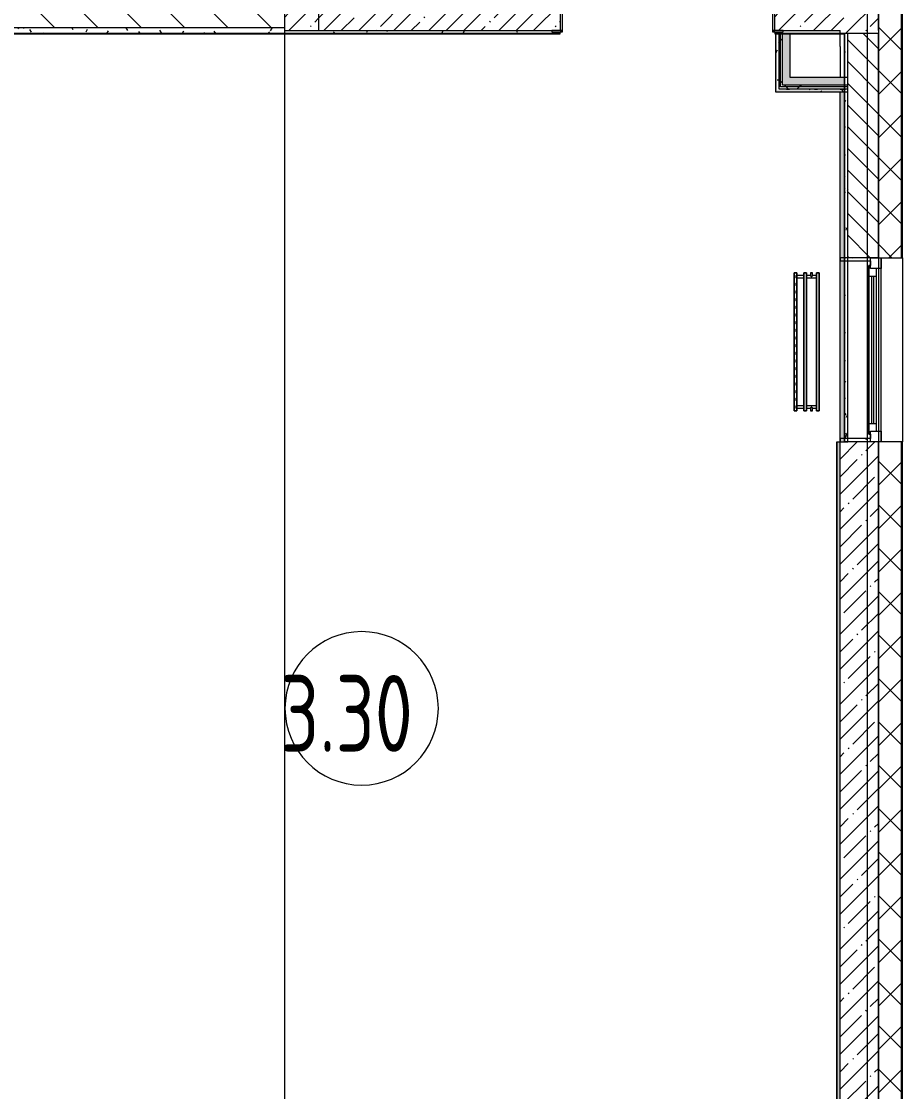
# Model space of a CAD drawing. Header units: millimetres. Extents: x -1113 to 415037, y -3642 to 354837.
# Drawn here: x 408720 to 414465, y 3467 to 10440 of the extents above; entities that cross this region are included whole.
import ezdxf

# ---------------------------------------------------------------- set-up
doc = ezdxf.new("R2010")
doc.units = ezdxf.units.MM
for name, color, linetype, lineweight in [('A-AREA-IDEN', 7, 'Continuous', 9), ('A-FLOR', 7, 'Continuous', 9), ('A-GLAZ', 7, 'Continuous', 9), ('A-GLAZ-1', 7, 'Continuous', 5), ('A-WALL', 7, 'Continuous', 5), ('I-WALL', 7, 'Continuous', 5), ('Оси', 7, 'Continuous', 9)]:
    doc.layers.add(name, color=color, linetype=linetype, lineweight=lineweight)
doc.layers.add('A-AREA-PATT-3', color=7, linetype='Continuous', lineweight=5, true_color=0xe6fae8, transparency=1)
for name, color, linetype, lineweight, true_color in [('A-DOOR-1', 7, 'Continuous', 5, 0xc0c0c0), ('A-DOOR-FRAM-1', 7, 'Continuous', 5, 0xc0c0c0), ('A-WALL-1', 9, 'Continuous', 5, 0x808080), ('A-WALL-FNSH-1', 9, 'Continuous', 5, 0x808080), ('M-EQPM-1', 7, 'Continuous', 9, 0xb2b2b2)]:
    doc.layers.add(name, color=color, linetype=linetype, lineweight=lineweight, true_color=true_color)
doc.styles.add('СПДС', font='ГОСТ тип А.ttf', dxfattribs={"width": 0.9})
pattern_1 = [(45, (289227.4, 1e-08), (-114.04925, 114.04925), []), (45, (289341.45, 1e-08), (-114.04925, 114.04925), [201.612, -40.322, 6.706, -33.617])]
pattern_2 = [(0, (289227.4, 1e-08), (243.84, 60.96), [20.117, -162.763, 20.117, -162.763, -975.36]), (0, (289227.4, 1e-08), (243.84, 60.96), [-365.76, 20.117, -345.643, 20.117, -162.763, -426.72]), (0, (289227.4, 1e-08), (243.84, 60.96), [-914.4, 20.117, -101.803, 20.117, -284.683]), (120, (289318.84, 30.48), (-174.71291, 180.691634), [20.117, -162.763, 20.117, -162.763, -975.36]), (120, (289318.84, 30.48), (-174.71291, 180.691634), [-365.76, 20.117, -345.643, 20.117, -162.763, -426.72]), (120, (289318.84, 30.48), (-174.71291, 180.691634), [-914.4, 20.117, -101.803, 20.117, -284.683]), (240, (289349.32, 152.4), (-69.12709, -241.651634), [20.117, -162.763, 20.117, -162.763, -975.36]), (240, (289349.32, 152.4), (-69.12709, -241.651634), [-365.76, 20.117, -345.643, 20.117, -162.763, -426.72]), (240, (289349.32, 152.4), (-69.12709, -241.651634), [-914.4, 20.117, -101.803, 20.117, -284.683])]
pattern_3 = [(45, (289227.4, 1e-08), (-212.132, 212.132), []), (135, (289227.4, 1e-08), (-212.132, -212.132), [])]

# ---------------------------------------------------------------- blocks, each defined once
blk = doc.blocks.new('120_Окно_СКБ_1Ст - 120_Окно_СКБ_1Ст 1200х2500_h_ с форточкой 3-24161067-Объем проектирования 3 этажа')
at = {"layer": 'A-GLAZ'}
for p, q in [((-600, -127), (-600, -57)), ((-600, -57), (-530, -57)), ((-530, -57), (-530, -127)), ((530, -127), (530, -57)), ((530, -57), (600, -57)), ((600, -57), (600, -127)), ((-530, -127), (-600, -127)), ((-530, -127), (-550, -127)), ((-550, -127), (-550, -137)), ((-550, -137), (550, -137)), ((550, -137), (-550, -137)), ((530, -87), (-530, -87)), ((-530, -87), (-530, -127)), ((-480, -137), (-480, -87)), ((480, -137), (480, -87)), ((530, -127), (530, -87)), ((600, -127), (530, -127)), ((550, -127), (530, -127)), ((550, -137), (550, -127))]:
    blk.add_line(p, q, dxfattribs=at)
at = {"layer": 'A-GLAZ-1'}
for p, q in [((600, -57), (-600, -57)), ((-580, -127), (-550, -127)), ((-480, -107), (480, -107)), ((480, -117), (-480, -117)), ((550, -127), (579, -127))]:
    blk.add_line(p, q, dxfattribs=at)
blk = doc.blocks.new('110_Дверь_СКБ_2Ст - Д-5_п_ Из игровой в коридор-32679362-Объем проектирования 3 этажа')
at = {"layer": 'A-DOOR-1'}
for p, q in [((662.5, 1010), (612.5, 1010)), ((612.5, 1010), (612.5, 110)), ((662.5, 110), (662.5, 1010)), ((-637.5, 510), (-637.5, 110)), ((-587.5, 510), (-637.5, 510)), ((-587.5, 110), (-587.5, 510)), ((-637.5, 110), (-587.5, 110)), ((612.5, 110), (662.5, 110))]:
    blk.add_line(p, q, dxfattribs=at)
for centre, radius, start, end in [((662.5, 110), 900, 90, 180), ((-637.5, 110), 400, 360, 90)]:
    blk.add_arc(centre, radius, start, end, dxfattribs=at)
at = {"layer": 'A-DOOR-FRAM-1'}
for p, q in [((-672.5, 118), (-742.5, 118)), ((-742.5, 118), (-742.5, 110)), ((-742.5, 110), (-672.5, 110)), ((-637.5, 110), (-687.5, 110)), ((-687.5, 110), (-687.5, 30)), ((-672.5, 110), (-672.5, 118)), ((-637.5, 60), (-637.5, 110)), ((662.5, 110), (662.5, 60)), ((712.5, 110), (662.5, 110)), ((767.5, 118), (697.5, 118)), ((697.5, 118), (697.5, 110)), ((697.5, 110), (767.5, 110)), ((712.5, 30), (712.5, 110)), ((767.5, 110), (767.5, 118)), ((-687.5, 30), (-627.5, 30)), ((-672.5, 30), (-687.5, 30)), ((-687.5, 30), (-687.5, -110)), ((-672.5, -110), (-672.5, 30)), ((-627.5, 60), (-637.5, 60)), ((-627.5, 30), (-627.5, 60)), ((662.5, 60), (652.5, 60)), ((652.5, 60), (652.5, 30)), ((652.5, 30), (712.5, 30)), ((712.5, 30), (697.5, 30)), ((697.5, 30), (697.5, -110)), ((712.5, -110), (712.5, 30)), ((-672.5, -110), (-742.5, -110)), ((-742.5, -110), (-742.5, -118)), ((-742.5, -118), (-672.5, -118)), ((-687.5, -110), (-672.5, -110)), ((-672.5, -118), (-672.5, -110)), ((697.5, -110), (712.5, -110)), ((767.5, -110), (697.5, -110)), ((697.5, -110), (697.5, -118)), ((697.5, -118), (767.5, -118)), ((767.5, -118), (767.5, -110))]:
    blk.add_line(p, q, dxfattribs=at)
blk = doc.blocks.new('radiator_prado_classic_z_tip_30_po exemplyaru - Classic Z Тип 30-300-31430728-Объем проектирования 3 этажа')
at = {"layer": 'M-EQPM-1'}
for p, q in [((0, 228), (0, 210)), ((900, 228), (0, 228)), ((0, 210), (0, 228)), ((0, 228), (12.5, 228)), ((0, 210), (900, 210)), ((17.8, 210), (0, 210)), ((12.5, 228), (37.5, 228)), ((37.5, 228), (12.5, 228)), ((12.5, 228), (37.5, 228)), ((12.5, 228), (17.5, 223)), ((12.5, 228), (17.5, 223)), ((32.5, 223), (17.5, 223)), ((17.5, 223), (32.5, 223)), ((17.5, 210), (17.5, 164)), ((17.5, 210), (17.5, 164)), ((17.8, 210), (17.5, 210)), ((17.5, 210), (17.8, 210)), ((17.8, 210), (17.5, 210)), ((17.5, 210), (32.5, 210)), ((32.2, 210), (17.8, 210)), ((17.8, 210), (32.2, 210)), ((32.2, 210), (17.8, 210)), ((32.5, 210), (32.2, 210)), ((32.2, 210), (32.5, 210)), ((32.5, 210), (32.2, 210)), ((867.8, 210), (32.2, 210)), ((32.5, 223), (37.5, 228)), ((37.5, 228), (32.5, 223)), ((32.5, 164), (32.5, 210)), ((32.5, 164), (32.5, 210)), ((37.5, 228), (62.5, 228)), ((62.5, 228), (87.5, 228)), ((87.5, 228), (62.5, 228)), ((62.5, 228), (87.5, 228)), ((62.5, 228), (67.5, 223)), ((62.5, 228), (67.5, 223)), ((82.5, 223), (67.5, 223)), ((67.5, 223), (82.5, 223)), ((82.5, 223), (87.5, 228)), ((87.5, 228), (82.5, 223)), ((87.5, 228), (112.5, 228)), ((112.5, 228), (137.5, 228)), ((137.5, 228), (112.5, 228)), ((112.5, 228), (137.5, 228)), ((112.5, 228), (117.5, 223)), ((112.5, 228), (117.5, 223)), ((132.5, 223), (117.5, 223)), ((117.5, 223), (132.5, 223)), ((132.5, 223), (137.5, 228)), ((137.5, 228), (132.5, 223)), ((137.5, 228), (162.5, 228)), ((162.5, 228), (187.5, 228)), ((187.5, 228), (162.5, 228)), ((162.5, 228), (187.5, 228)), ((162.5, 228), (167.5, 223)), ((162.5, 228), (167.5, 223)), ((182.5, 223), (167.5, 223)), ((167.5, 223), (182.5, 223)), ((182.5, 223), (187.5, 228)), ((187.5, 228), (182.5, 223)), ((187.5, 228), (212.5, 228)), ((212.5, 228), (237.5, 228)), ((237.5, 228), (212.5, 228)), ((212.5, 228), (237.5, 228)), ((212.5, 228), (217.5, 223)), ((212.5, 228), (217.5, 223)), ((232.5, 223), (217.5, 223)), ((217.5, 223), (232.5, 223)), ((232.5, 223), (237.5, 228)), ((237.5, 228), (232.5, 223)), ((237.5, 228), (262.5, 228)), ((262.5, 228), (287.5, 228)), ((287.5, 228), (262.5, 228)), ((262.5, 228), (287.5, 228)), ((262.5, 228), (267.5, 223)), ((262.5, 228), (267.5, 223)), ((282.5, 223), (267.5, 223)), ((267.5, 223), (282.5, 223)), ((282.5, 223), (287.5, 228)), ((287.5, 228), (282.5, 223)), ((287.5, 228), (312.5, 228)), ((312.5, 228), (337.5, 228)), ((337.5, 228), (312.5, 228)), ((312.5, 228), (337.5, 228)), ((312.5, 228), (317.5, 223)), ((312.5, 228), (317.5, 223)), ((332.5, 223), (317.5, 223)), ((317.5, 223), (332.5, 223)), ((332.5, 223), (337.5, 228)), ((337.5, 228), (332.5, 223)), ((337.5, 228), (362.5, 228)), ((362.5, 228), (387.5, 228)), ((387.5, 228), (362.5, 228)), ((362.5, 228), (387.5, 228)), ((362.5, 228), (367.5, 223)), ((362.5, 228), (367.5, 223)), ((382.5, 223), (367.5, 223)), ((367.5, 223), (382.5, 223)), ((382.5, 223), (387.5, 228)), ((387.5, 228), (382.5, 223)), ((387.5, 228), (412.5, 228)), ((412.5, 228), (437.5, 228)), ((437.5, 228), (412.5, 228)), ((412.5, 228), (437.5, 228)), ((412.5, 228), (417.5, 223)), ((412.5, 228), (417.5, 223)), ((432.5, 223), (417.5, 223)), ((417.5, 223), (432.5, 223)), ((432.5, 223), (437.5, 228)), ((437.5, 228), (432.5, 223)), ((437.5, 228), (462.5, 228)), ((462.5, 228), (487.5, 228)), ((487.5, 228), (462.5, 228)), ((462.5, 228), (487.5, 228)), ((462.5, 228), (467.5, 223)), ((462.5, 228), (467.5, 223)), ((482.5, 223), (467.5, 223)), ((467.5, 223), (482.5, 223)), ((482.5, 223), (487.5, 228)), ((487.5, 228), (482.5, 223)), ((487.5, 228), (512.5, 228)), ((512.5, 228), (537.5, 228)), ((537.5, 228), (512.5, 228)), ((512.5, 228), (537.5, 228)), ((512.5, 228), (517.5, 223)), ((512.5, 228), (517.5, 223)), ((532.5, 223), (517.5, 223)), ((517.5, 223), (532.5, 223)), ((532.5, 223), (537.5, 228)), ((537.5, 228), (532.5, 223)), ((537.5, 228), (562.5, 228)), ((562.5, 228), (587.5, 228)), ((587.5, 228), (562.5, 228)), ((562.5, 228), (587.5, 228)), ((562.5, 228), (567.5, 223)), ((562.5, 228), (567.5, 223)), ((582.5, 223), (567.5, 223)), ((567.5, 223), (582.5, 223)), ((582.5, 223), (587.5, 228)), ((587.5, 228), (582.5, 223)), ((587.5, 228), (612.5, 228)), ((612.5, 228), (637.5, 228)), ((637.5, 228), (612.5, 228)), ((612.5, 228), (637.5, 228)), ((612.5, 228), (617.5, 223)), ((612.5, 228), (617.5, 223)), ((632.5, 223), (617.5, 223)), ((617.5, 223), (632.5, 223)), ((632.5, 223), (637.5, 228)), ((637.5, 228), (632.5, 223)), ((637.5, 228), (662.5, 228)), ((662.5, 228), (687.5, 228)), ((687.5, 228), (662.5, 228)), ((662.5, 228), (687.5, 228)), ((662.5, 228), (667.5, 223)), ((662.5, 228), (667.5, 223)), ((682.5, 223), (667.5, 223)), ((667.5, 223), (682.5, 223)), ((682.5, 223), (687.5, 228)), ((687.5, 228), (682.5, 223)), ((687.5, 228), (712.5, 228)), ((712.5, 228), (737.5, 228)), ((737.5, 228), (712.5, 228)), ((712.5, 228), (737.5, 228)), ((712.5, 228), (717.5, 223)), ((712.5, 228), (717.5, 223)), ((732.5, 223), (717.5, 223)), ((717.5, 223), (732.5, 223)), ((732.5, 223), (737.5, 228)), ((737.5, 228), (732.5, 223)), ((737.5, 228), (762.5, 228)), ((762.5, 228), (787.5, 228)), ((787.5, 228), (762.5, 228)), ((762.5, 228), (787.5, 228)), ((762.5, 228), (767.5, 223)), ((762.5, 228), (767.5, 223)), ((782.5, 223), (767.5, 223)), ((767.5, 223), (782.5, 223)), ((782.5, 223), (787.5, 228)), ((787.5, 228), (782.5, 223)), ((787.5, 228), (812.5, 228)), ((812.5, 228), (837.5, 228)), ((837.5, 228), (812.5, 228)), ((812.5, 228), (837.5, 228)), ((812.5, 228), (817.5, 223)), ((812.5, 228), (817.5, 223)), ((832.5, 223), (817.5, 223)), ((817.5, 223), (832.5, 223)), ((832.5, 223), (837.5, 228)), ((837.5, 228), (832.5, 223)), ((837.5, 228), (862.5, 228)), ((862.5, 228), (887.5, 228)), ((887.5, 228), (862.5, 228)), ((862.5, 228), (887.5, 228)), ((862.5, 228), (867.5, 223)), ((862.5, 228), (867.5, 223)), ((882.5, 223), (867.5, 223)), ((867.5, 223), (882.5, 223)), ((867.5, 210), (867.5, 164)), ((867.5, 210), (867.5, 164)), ((867.8, 210), (867.5, 210)), ((867.5, 210), (882.5, 210)), ((867.8, 210), (867.5, 210)), ((867.5, 210), (867.8, 210)), ((881.5, 210), (867.8, 210)), ((871.2, 210), (867.8, 210)), ((867.8, 210), (882.2, 210)), ((882.2, 210), (871.2, 210)), ((882.2, 210), (881.5, 210)), ((882.5, 210), (882.2, 210)), ((882.5, 210), (882.2, 210)), ((882.2, 210), (882.5, 210)), ((900, 210), (882.2, 210)), ((882.5, 223), (887.5, 228)), ((887.5, 228), (882.5, 223)), ((882.5, 164), (882.5, 210)), ((882.5, 164), (882.5, 210)), ((887.5, 228), (900, 228)), ((900, 210), (900, 228)), ((900, 228), (900, 210)), ((900, 164), (0, 164)), ((0, 164), (0, 146)), ((0, 146), (0, 164)), ((0, 164), (17.8, 164)), ((0, 146), (900, 146)), ((18.5, 146), (0, 146)), ((17.8, 164), (17.5, 164)), ((17.5, 164), (17.8, 164)), ((17.8, 164), (17.5, 164)), ((17.5, 164), (32.5, 164)), ((17.5, 146), (17.5, 121.5)), ((17.5, 146), (17.5, 121.5)), ((17.5, 146), (18.5, 146)), ((18.5, 146), (17.5, 146)), ((17.5, 146), (18.5, 146)), ((32.5, 146), (17.5, 146)), ((30.3, 164), (17.8, 164)), ((17.8, 164), (32.2, 164)), ((21.2, 164), (17.8, 164)), ((18.5, 146), (19.7, 146)), ((32.2, 146), (18.5, 146)), ((18.5, 146), (23.1, 146)), ((19.7, 146), (21.2, 146)), ((21.2, 146), (28.7, 146)), ((25, 164), (21.2, 164)), ((23.1, 146), (28.7, 146)), ((32.2, 164), (25, 164)), ((28.7, 146), (31.5, 146)), ((28.7, 146), (31.5, 146)), ((32.2, 164), (30.3, 164)), ((31.5, 146), (32.2, 146)), ((31.5, 146), (32.2, 146)), ((32.5, 164), (32.2, 164)), ((32.2, 164), (32.5, 164)), ((32.5, 164), (32.2, 164)), ((32.2, 164), (867.8, 164)), ((32.2, 146), (32.5, 146)), ((32.5, 146), (32.2, 146)), ((32.2, 146), (32.5, 146)), ((867.8, 146), (32.2, 146)), ((32.5, 82), (32.5, 146)), ((32.5, 82), (32.5, 146)), ((867.8, 164), (867.5, 164)), ((867.5, 164), (882.5, 164)), ((867.8, 164), (867.5, 164)), ((867.5, 164), (867.8, 164)), ((867.5, 146), (867.5, 82)), ((867.5, 146), (867.5, 82)), ((867.5, 146), (867.8, 146)), ((882.5, 146), (867.5, 146)), ((867.5, 146), (867.8, 146)), ((867.8, 146), (867.5, 146)), ((873.1, 164), (867.8, 164)), ((873.1, 164), (867.8, 164)), ((867.8, 164), (882.2, 164)), ((867.8, 146), (869.7, 146)), ((867.8, 146), (881.5, 146)), ((881.5, 146), (867.8, 146)), ((869.7, 146), (873.1, 146)), ((878.7, 164), (873.1, 164)), ((882.2, 164), (873.1, 164)), ((873.1, 146), (881.5, 146)), ((881.5, 164), (878.7, 164)), ((882.2, 164), (881.5, 164)), ((881.5, 146), (882.5, 146)), ((881.5, 146), (882.5, 146)), ((882.5, 146), (881.5, 146)), ((900, 146), (881.5, 146)), ((882.5, 164), (882.2, 164)), ((882.5, 164), (882.2, 164)), ((882.2, 164), (882.5, 164)), ((882.2, 164), (900, 164)), ((882.5, 121.5), (882.5, 146)), ((882.5, 121.5), (882.5, 146)), ((900, 146), (900, 164)), ((900, 164), (900, 146)), ((17.5, 121.5), (0, 121.5)), ((17.5, 121.5), (0, 121.5)), ((0, 121.5), (0, 120.5)), ((0, 106.5), (0, 121.5)), ((0, 120.5), (0, 107.5)), ((0, 120.5), (0, 119.3)), ((0, 114), (0, 120.5)), ((0, 120.5), (0, 120.5)), ((0, 119.3), (0, 117.8)), ((0, 117.8), (0, 114)), ((0, 114), (0, 110.3)), ((0, 107.5), (0, 114)), ((0, 110.3), (0, 108.7)), ((0, 108.7), (0, 107.5)), ((0, 107.5), (0, 106.5)), ((0, 107.5), (0, 107.5)), ((0, 106.5), (17.5, 106.5)), ((0, 106.5), (17.5, 106.5)), ((900, 82), (0, 82)), ((0, 82), (0, 64)), ((0, 64), (0, 82)), ((0, 82), (18.5, 82)), ((17.5, 106.5), (17.5, 82)), ((17.5, 106.5), (17.5, 82)), ((18.5, 82), (17.5, 82)), ((17.5, 82), (18.5, 82)), ((18.5, 82), (17.5, 82)), ((17.5, 82), (32.5, 82)), ((19.7, 82), (18.5, 82)), ((18.5, 82), (32.2, 82)), ((32.2, 82), (18.5, 82)), ((32.2, 82), (19.7, 82)), ((32.5, 82), (32.2, 82)), ((32.2, 82), (32.5, 82)), ((32.5, 82), (32.2, 82)), ((32.2, 82), (867.8, 82)), ((867.8, 82), (867.5, 82)), ((867.5, 82), (882.5, 82)), ((867.8, 82), (867.5, 82)), ((867.5, 82), (867.8, 82)), ((868.5, 82), (867.8, 82)), ((876.9, 82), (867.8, 82)), ((867.8, 82), (881.5, 82)), ((871.2, 82), (868.5, 82)), ((875, 82), (871.2, 82)), ((880.3, 82), (875, 82)), ((881.5, 82), (876.9, 82)), ((881.5, 82), (880.3, 82)), ((882.5, 82), (881.5, 82)), ((882.5, 82), (881.5, 82)), ((881.5, 82), (882.5, 82)), ((881.5, 82), (900, 82)), ((900, 121.5), (882.5, 121.5)), ((900, 121.5), (882.5, 121.5)), ((882.5, 82), (882.5, 106.5)), ((882.5, 106.5), (900, 106.5)), ((882.5, 82), (882.5, 106.5)), ((882.5, 106.5), (900, 106.5)), ((900, 121.5), (900, 106.5)), ((900, 120.5), (900, 121.5)), ((900, 121.5), (900, 120.5)), ((900, 120.5), (900, 121.5)), ((900, 107.5), (900, 120.5)), ((900, 120.5), (900, 107.5)), ((900, 107.5), (900, 120.5)), ((900, 106.5), (900, 107.5)), ((900, 107.5), (900, 106.5)), ((900, 106.5), (900, 107.5)), ((900, 64), (900, 82)), ((900, 82), (900, 64)), ((900, 64), (0, 64)), ((0, 64), (900, 64))]:
    blk.add_line(p, q, dxfattribs=at)
for points, knots in [([(18.5, 120.5), (18.4, 120.6), (18.3, 120.7), (18.1, 120.9), (17.9, 121.1), (17.8, 121.2), (17.7, 121.3), (17.5, 121.5), (17.5, 121.5), (17.5, 121.5)], [0.7142857, 0.7142857, 0.7142857, 0.7142857, 0.75, 0.7857143, 0.8214286, 0.8571429, 0.8928571, 0.9285714, 1, 1, 1, 1]), ([(17.5, 121.5), (17.5, 121.5), (17.5, 121.5), (17.7, 121.3), (17.8, 121.2), (17.9, 121.1), (18.1, 120.9), (18.3, 120.7), (18.4, 120.6), (18.5, 120.5)], [0, 0, 0, 0, 0.0714286, 0.1071429, 0.1428571, 0.1785714, 0.2142857, 0.25, 0.2857143, 0.2857143, 0.2857143, 0.2857143]), ([(17.5, 121.5), (17.5, 121.5), (17.5, 121.5), (17.7, 121.3), (17.8, 121.2), (17.9, 121.1), (18.1, 120.9), (18.3, 120.7), (18.4, 120.6), (18.5, 120.5)], [0, 0, 0, 0, 0.0714286, 0.1071429, 0.1428571, 0.1785714, 0.2142857, 0.25, 0.2857143, 0.2857143, 0.2857143, 0.2857143]), ([(25, 114), (24.5, 114.5), (23.6, 115.4), (22.4, 116.6), (21.6, 117.4), (21.1, 117.9), (20.8, 118.2), (20.5, 118.5), (20.2, 118.8), (19.8, 119.1), (19.6, 119.4), (19.3, 119.7), (19, 120), (18.7, 120.3), (18.5, 120.5), (18.3, 120.7), (18.1, 120.9), (17.9, 121.1), (17.8, 121.2), (17.7, 121.3), (17.5, 121.5), (17.5, 121.5), (17.5, 121.5)], [0, 0, 0, 0, 0.142857, 0.285714, 0.357143, 0.392857, 0.428571, 0.464286, 0.5, 0.535714, 0.571429, 0.607143, 0.642857, 0.678571, 0.714286, 0.75, 0.785714, 0.821429, 0.857143, 0.892857, 0.928571, 1, 1, 1, 1]), ([(17.5, 106.5), (17.5, 106.5), (17.5, 106.5), (17.7, 106.7), (17.8, 106.8), (17.9, 106.9), (18.1, 107.1), (18.3, 107.3), (18.5, 107.5), (18.7, 107.7), (19, 108), (19.3, 108.3), (19.6, 108.6), (19.8, 108.9), (20.3, 109.3), (20.7, 109.7), (21.1, 110.1), (21.6, 110.6), (22.4, 111.4), (23.6, 112.6), (24.5, 113.5), (25, 114)], [0, 0, 0, 0, 0.071429, 0.107143, 0.142857, 0.178571, 0.214286, 0.25, 0.285714, 0.321429, 0.357143, 0.392857, 0.428571, 0.464286, 0.5, 0.571429, 0.607143, 0.642857, 0.714286, 0.857143, 1, 1, 1, 1]), ([(17.5, 106.5), (17.5, 106.5), (17.5, 106.5), (17.7, 106.7), (17.8, 106.8), (17.9, 106.9), (18.1, 107.1), (18.3, 107.3), (18.4, 107.4), (18.5, 107.5)], [0, 0, 0, 0, 0.0714286, 0.1071429, 0.1428571, 0.1785714, 0.2142857, 0.25, 0.2857143, 0.2857143, 0.2857143, 0.2857143]), ([(18.5, 107.5), (18.4, 107.4), (18.3, 107.3), (18.1, 107.1), (17.9, 106.9), (17.8, 106.8), (17.7, 106.7), (17.5, 106.5), (17.5, 106.5), (17.5, 106.5)], [0.7142857, 0.7142857, 0.7142857, 0.7142857, 0.75, 0.7857143, 0.8214286, 0.8571429, 0.8928571, 0.9285714, 1, 1, 1, 1]), ([(18.5, 107.5), (18.4, 107.4), (18.3, 107.3), (18.1, 107.1), (17.9, 106.9), (17.8, 106.8), (17.7, 106.7), (17.5, 106.5), (17.5, 106.5), (17.5, 106.5)], [0.7142857, 0.7142857, 0.7142857, 0.7142857, 0.75, 0.7857143, 0.8214286, 0.8571429, 0.8928571, 0.9285714, 1, 1, 1, 1]), ([(22.1, 116.9), (21.9, 117.1), (21.6, 117.4), (21.1, 117.9), (20.8, 118.2), (20.5, 118.5), (20.2, 118.8), (19.9, 119.2), (19.7, 119.3), (19.6, 119.4)], [0.2857143, 0.2857143, 0.2857143, 0.2857143, 0.3571429, 0.3928571, 0.4285714, 0.4642857, 0.5, 0.5357143, 0.5714286, 0.5714286, 0.5714286, 0.5714286]), ([(19.6, 119.4), (19.7, 119.3), (19.9, 119.2), (20.3, 118.7), (20.7, 118.3), (21.1, 117.9), (21.6, 117.4), (21.9, 117.1), (22.1, 116.9)], [0.4285714, 0.4285714, 0.4285714, 0.4285714, 0.4642857, 0.5, 0.5714286, 0.6071429, 0.6428571, 0.7142857, 0.7142857, 0.7142857, 0.7142857]), ([(19.6, 119.4), (19.7, 119.3), (19.8, 119.1), (20.3, 118.7), (20.7, 118.3), (21.1, 117.9), (21.6, 117.4), (21.9, 117.1), (22.1, 116.9)], [0.4285714, 0.4285714, 0.4285714, 0.4285714, 0.4642857, 0.5, 0.5714286, 0.6071429, 0.6428571, 0.7142857, 0.7142857, 0.7142857, 0.7142857]), ([(19.6, 108.6), (19.7, 108.7), (19.9, 108.8), (20.3, 109.3), (20.7, 109.7), (21.1, 110.1), (21.6, 110.6), (21.9, 110.9), (22.1, 111.1)], [0.4285714, 0.4285714, 0.4285714, 0.4285714, 0.4642857, 0.5, 0.5714286, 0.6071429, 0.6428571, 0.7142857, 0.7142857, 0.7142857, 0.7142857]), ([(22.1, 111.1), (21.9, 110.9), (21.6, 110.6), (21.1, 110.1), (20.8, 109.8), (20.5, 109.5), (20.2, 109.2), (19.9, 108.8), (19.7, 108.7), (19.6, 108.6)], [0.2857143, 0.2857143, 0.2857143, 0.2857143, 0.3571429, 0.3928571, 0.4285714, 0.4642857, 0.5, 0.5357143, 0.5714286, 0.5714286, 0.5714286, 0.5714286]), ([(22.1, 111.1), (21.9, 110.9), (21.6, 110.6), (21.1, 110.1), (20.8, 109.8), (20.5, 109.5), (20.2, 109.2), (19.8, 108.9), (19.7, 108.7), (19.6, 108.6)], [0.2857143, 0.2857143, 0.2857143, 0.2857143, 0.3571429, 0.3928571, 0.4285714, 0.4642857, 0.5, 0.5357143, 0.5714286, 0.5714286, 0.5714286, 0.5714286]), ([(875, 114), (875.5, 114.5), (876.4, 115.4), (877.6, 116.6), (878.4, 117.4), (878.9, 117.9), (879.2, 118.2), (879.5, 118.5), (879.8, 118.8), (880.1, 119.2), (880.4, 119.4), (880.7, 119.7), (881, 120), (881.3, 120.3), (881.5, 120.5), (881.7, 120.7), (881.9, 120.9), (882.1, 121.1), (882.2, 121.2), (882.3, 121.3), (882.5, 121.5), (882.5, 121.5), (882.5, 121.5)], [0, 0, 0, 0, 0.142857, 0.285714, 0.357143, 0.392857, 0.428571, 0.464286, 0.5, 0.535714, 0.571429, 0.607143, 0.642857, 0.678571, 0.714286, 0.75, 0.785714, 0.821429, 0.857143, 0.892857, 0.928571, 1, 1, 1, 1]), ([(882.5, 106.5), (882.5, 106.5), (882.5, 106.5), (882.3, 106.7), (882.2, 106.8), (882.1, 106.9), (881.9, 107.1), (881.7, 107.3), (881.5, 107.5), (881.3, 107.7), (881, 108), (880.7, 108.3), (880.4, 108.6), (880.1, 108.8), (879.7, 109.3), (879.3, 109.7), (878.9, 110.1), (878.4, 110.6), (877.6, 111.4), (876.4, 112.6), (875.5, 113.5), (875, 114)], [0, 0, 0, 0, 0.071429, 0.107143, 0.142857, 0.178571, 0.214286, 0.25, 0.285714, 0.321429, 0.357143, 0.392857, 0.428571, 0.464286, 0.5, 0.571429, 0.607143, 0.642857, 0.714286, 0.857143, 1, 1, 1, 1]), ([(880.4, 119.4), (880.3, 119.3), (880.1, 119.2), (879.7, 118.7), (879.3, 118.3), (878.9, 117.9), (878.4, 117.4), (878.1, 117.1), (877.9, 116.9)], [0.4285714, 0.4285714, 0.4285714, 0.4285714, 0.4642857, 0.5, 0.5714286, 0.6071429, 0.6428571, 0.7142857, 0.7142857, 0.7142857, 0.7142857]), ([(880.4, 119.4), (880.3, 119.3), (880.1, 119.2), (879.7, 118.7), (879.3, 118.3), (878.9, 117.9), (878.4, 117.4), (878.1, 117.1), (877.9, 116.9)], [0.4285714, 0.4285714, 0.4285714, 0.4285714, 0.4642857, 0.5, 0.5714286, 0.6071429, 0.6428571, 0.7142857, 0.7142857, 0.7142857, 0.7142857]), ([(877.9, 116.9), (878.1, 117.1), (878.4, 117.4), (878.9, 117.9), (879.2, 118.2), (879.5, 118.5), (879.8, 118.8), (880.1, 119.2), (880.3, 119.3), (880.4, 119.4)], [0.2857143, 0.2857143, 0.2857143, 0.2857143, 0.3571429, 0.3928571, 0.4285714, 0.4642857, 0.5, 0.5357143, 0.5714286, 0.5714286, 0.5714286, 0.5714286]), ([(877.9, 111.1), (878.1, 110.9), (878.4, 110.6), (878.9, 110.1), (879.2, 109.8), (879.5, 109.5), (879.8, 109.2), (880.1, 108.8), (880.3, 108.7), (880.4, 108.6)], [0.2857143, 0.2857143, 0.2857143, 0.2857143, 0.3571429, 0.3928571, 0.4285714, 0.4642857, 0.5, 0.5357143, 0.5714286, 0.5714286, 0.5714286, 0.5714286]), ([(877.9, 111.1), (878.1, 110.9), (878.4, 110.6), (878.9, 110.1), (879.2, 109.8), (879.5, 109.5), (879.8, 109.2), (880.1, 108.8), (880.3, 108.7), (880.4, 108.6)], [0.2857143, 0.2857143, 0.2857143, 0.2857143, 0.3571429, 0.3928571, 0.4285714, 0.4642857, 0.5, 0.5357143, 0.5714286, 0.5714286, 0.5714286, 0.5714286]), ([(880.4, 108.6), (880.3, 108.7), (880.1, 108.8), (879.7, 109.3), (879.3, 109.7), (878.9, 110.1), (878.4, 110.6), (878.1, 110.9), (877.9, 111.1)], [0.4285714, 0.4285714, 0.4285714, 0.4285714, 0.4642857, 0.5, 0.5714286, 0.6071429, 0.6428571, 0.7142857, 0.7142857, 0.7142857, 0.7142857]), ([(882.5, 121.5), (882.5, 121.5), (882.5, 121.5), (882.3, 121.3), (882.2, 121.2), (882.1, 121.1), (881.9, 120.9), (881.7, 120.7), (881.6, 120.6), (881.5, 120.5)], [0, 0, 0, 0, 0.0714286, 0.1071429, 0.1428571, 0.1785714, 0.2142857, 0.25, 0.2857143, 0.2857143, 0.2857143, 0.2857143]), ([(882.5, 121.5), (882.5, 121.5), (882.5, 121.5), (882.3, 121.3), (882.2, 121.2), (882.1, 121.1), (881.9, 120.9), (881.7, 120.7), (881.6, 120.6), (881.5, 120.5)], [0, 0, 0, 0, 0.0714286, 0.1071429, 0.1428571, 0.1785714, 0.2142857, 0.25, 0.2857143, 0.2857143, 0.2857143, 0.2857143]), ([(881.5, 120.5), (881.6, 120.6), (881.7, 120.7), (881.9, 120.9), (882.1, 121.1), (882.2, 121.2), (882.3, 121.3), (882.5, 121.5), (882.5, 121.5), (882.5, 121.5)], [0.7142857, 0.7142857, 0.7142857, 0.7142857, 0.75, 0.7857143, 0.8214286, 0.8571429, 0.8928571, 0.9285714, 1, 1, 1, 1]), ([(881.5, 107.5), (881.6, 107.4), (881.7, 107.3), (881.9, 107.1), (882.1, 106.9), (882.2, 106.8), (882.3, 106.7), (882.5, 106.5), (882.5, 106.5), (882.5, 106.5)], [0.7142857, 0.7142857, 0.7142857, 0.7142857, 0.75, 0.7857143, 0.8214286, 0.8571429, 0.8928571, 0.9285714, 1, 1, 1, 1]), ([(881.5, 107.5), (881.6, 107.4), (881.7, 107.3), (881.9, 107.1), (882.1, 106.9), (882.2, 106.8), (882.3, 106.7), (882.5, 106.5), (882.5, 106.5), (882.5, 106.5)], [0.7142857, 0.7142857, 0.7142857, 0.7142857, 0.75, 0.7857143, 0.8214286, 0.8571429, 0.8928571, 0.9285714, 1, 1, 1, 1]), ([(882.5, 106.5), (882.5, 106.5), (882.5, 106.5), (882.3, 106.7), (882.2, 106.8), (882.1, 106.9), (881.9, 107.1), (881.7, 107.3), (881.6, 107.4), (881.5, 107.5)], [0, 0, 0, 0, 0.0714286, 0.1071429, 0.1428571, 0.1785714, 0.2142857, 0.25, 0.2857143, 0.2857143, 0.2857143, 0.2857143])]:
    blk.add_open_spline(points, degree=3, knots=knots, dxfattribs=at)
for points in [[(19.6, 119.4), (19.5, 119.5), (19.3, 119.7), (19, 120), (18.7, 120.3), (18.6, 120.4), (18.5, 120.5)], [(18.5, 120.5), (18.6, 120.4), (18.7, 120.3), (19, 120), (19.3, 119.7), (19.5, 119.5), (19.6, 119.4)], [(18.5, 120.5), (18.6, 120.4), (18.7, 120.3), (19, 120), (19.3, 119.7), (19.5, 119.5), (19.6, 119.4)], [(18.5, 107.5), (18.6, 107.6), (18.7, 107.7), (19, 108), (19.3, 108.3), (19.5, 108.5), (19.6, 108.6)], [(19.6, 108.6), (19.5, 108.5), (19.3, 108.3), (19, 108), (18.7, 107.7), (18.6, 107.6), (18.5, 107.5)], [(19.6, 108.6), (19.5, 108.5), (19.3, 108.3), (19, 108), (18.7, 107.7), (18.6, 107.6), (18.5, 107.5)], [(25, 114), (24.5, 114.5), (23.6, 115.4), (22.6, 116.4), (22.1, 116.9)], [(22.1, 116.9), (22.6, 116.4), (23.6, 115.4), (24.5, 114.5), (25, 114)], [(22.1, 116.9), (22.6, 116.4), (23.6, 115.4), (24.5, 114.5), (25, 114)], [(22.1, 111.1), (22.6, 111.6), (23.6, 112.6), (24.5, 113.5), (25, 114)], [(25, 114), (24.5, 113.5), (23.6, 112.6), (22.6, 111.6), (22.1, 111.1)], [(25, 114), (24.5, 113.5), (23.6, 112.6), (22.6, 111.6), (22.1, 111.1)], [(877.9, 116.9), (877.4, 116.4), (876.4, 115.4), (875.5, 114.5), (875, 114)], [(877.9, 116.9), (877.4, 116.4), (876.4, 115.4), (875.5, 114.5), (875, 114)], [(875, 114), (875.5, 114.5), (876.4, 115.4), (877.4, 116.4), (877.9, 116.9)], [(875, 114), (875.5, 113.5), (876.4, 112.6), (877.4, 111.6), (877.9, 111.1)], [(875, 114), (875.5, 113.5), (876.4, 112.6), (877.4, 111.6), (877.9, 111.1)], [(877.9, 111.1), (877.4, 111.6), (876.4, 112.6), (875.5, 113.5), (875, 114)], [(881.5, 120.5), (881.4, 120.4), (881.3, 120.3), (881, 120), (880.7, 119.7), (880.5, 119.5), (880.4, 119.4)], [(881.5, 120.5), (881.4, 120.4), (881.3, 120.3), (881, 120), (880.7, 119.7), (880.5, 119.5), (880.4, 119.4)], [(880.4, 119.4), (880.5, 119.5), (880.7, 119.7), (881, 120), (881.3, 120.3), (881.4, 120.4), (881.5, 120.5)], [(880.4, 108.6), (880.5, 108.5), (880.7, 108.3), (881, 108), (881.3, 107.7), (881.4, 107.6), (881.5, 107.5)], [(880.4, 108.6), (880.5, 108.5), (880.7, 108.3), (881, 108), (881.3, 107.7), (881.4, 107.6), (881.5, 107.5)], [(881.5, 107.5), (881.4, 107.6), (881.3, 107.7), (881, 108), (880.7, 108.3), (880.5, 108.5), (880.4, 108.6)]]:
    blk.add_open_spline(points, degree=3, dxfattribs=at)
blk = doc.blocks.new('Марка_Помещения - Номер-25198446-Объем проектирования 3 этажа')
at = {"layer": 'A-AREA-IDEN'}
for start, end in [(360, 180), (180, 360)]:
    blk.add_arc((0, 0), 2.5, start, end, dxfattribs=at)

msp = doc.modelspace()

# ---------------------------------------------------------------- hatches: boundary and pattern name
at = {"layer": 'A-AREA-PATT-3'}
msp.add_hatch(color=256, dxfattribs=at).paths.add_polyline_path([(414071.9, 7700.5), (414086.9, 7701), (414086.9, 9990), (413647.4, 9990), (413647.4, 10359.5), (413637.4, 10359.5), (413637.4, 9980), (414057.4, 9980), (414058.5, 7700.5)])
at = {"layer": 'A-WALL'}
h = msp.add_hatch(dxfattribs=at)
h.set_pattern_fill('FP_24', color=256, style=0, pattern_type=2)
h.set_pattern_definition([(45, (289227.4, 1e-08), (-141.42136, 141.42136), []), (135, (289227.4, 1e-08), (-141.42136, -141.42136), [])])
h.paths.add_polyline_path([(414310.2, -250), (414457.4, -250), (414457.4, 7700), (414307.4, 7700), (414307.4, -250)])
h.paths.add_polyline_path([(414457.4, 8900), (414457.4, 10820), (414307.4, 10820), (414307.4, 8900)])
h.paths.add_polyline_path([(414307.4, 13120), (414457.4, 13120), (414457.4, 21400), (414307.4, 21400), (414307.4, 13150)])
h = msp.add_hatch(dxfattribs=at)
h.set_pattern_fill('FP_2', color=256, style=0, pattern_type=2)
h.set_pattern_definition([(135, (289227.4, 1e-08), (-70.71068, -70.71068), [])])
h.paths.add_polyline_path([(414307.4, 7700), (414307.4, 7701), (414255.4, 7700.3)])
h.paths.add_polyline_path([(414175.9, 8900), (414307.4, 8900), (414307.4, 10360), (414107.4, 10360), (414107.4, 8900), (414137.6, 8900)])
at = {"layer": 'I-WALL'}
h = msp.add_hatch(dxfattribs=at)
h.set_pattern_fill('FP_1', color=256, style=0, pattern_type=2)
h.set_pattern_definition(pattern_1)
h.paths.add_polyline_path([(414107.4, 10360), (414307.4, 10360), (414307.4, 10820), (414057.4, 10820), (414057.4, 10360), (414104.8, 10360)])
h.paths.add_polyline_path([(414058, 13120), (414307.4, 13120), (414307.4, 21400), (414057.4, 21400), (414057.4, 13120)])
h = msp.add_hatch(dxfattribs=at)
h.set_pattern_fill('FP_1', color=256, style=0, pattern_type=2)
h.set_pattern_definition(pattern_1)
h.paths.add_polyline_path([(410657.4, 10380), (410657.4, 10825), (410437.4, 10825), (410437.4, 10380)])
h.paths.add_polyline_path([(410437.4, 12225), (410657.4, 12225), (410657.4, 13400), (410437.4, 13400), (410437.4, 12250)])
h.paths.add_polyline_path([(410437.4, 13900), (410657.4, 13900), (410657.4, 18600), (410437.4, 18600), (410437.4, 13920)])
h.paths.add_polyline_path([(410457.4, 19100), (410657.4, 19100), (410657.4, 19110), (410457.4, 19100.9), (410457.4, 19110), (410437.4, 19110), (410437.4, 19100)])
h = msp.add_hatch(dxfattribs=at)
h.set_pattern_fill('FP_23', color=256, style=0, pattern_type=2)
h.set_pattern_definition([(135, (289227.4, 1e-08), (-141.42136, -141.42136), [])])
h.paths.add_polyline_path([(408557.4, 10400), (410437.4, 10400.4), (410437.4, 10600), (408557.4, 10600)])
h.paths.add_polyline_path([(399357.8, 10400), (399457.4, 10400), (399457.4, 10600), (398332.4, 10600), (398332.4, 10400), (399357.4, 10400)])
h.paths.add_polyline_path([(400535.6, 10400), (401157.4, 10400), (401157.4, 10600), (400407.4, 10600), (400407.4, 10400), (400457.4, 10400)])
h.paths.add_polyline_path([(396932.4, 10400), (396932.4, 10600), (396577.4, 10600), (396578, 10400), (396908, 10400)])
h = msp.add_hatch(dxfattribs=at)
h.set_pattern_fill('FP_1', color=256, style=0, pattern_type=2)
h.set_pattern_definition(pattern_1)
h.paths.add_polyline_path([(414057.4, 10380), (414057.4, 10600), (413632.4, 10600), (413632.4, 10380), (414036.4, 10380)])
h.paths.add_polyline_path([(412232.4, 10380), (412232.4, 10600), (410657.4, 10600), (410657.4, 10380), (412207.4, 10380)])
h = msp.add_hatch(dxfattribs=at)
h.set_pattern_fill('FP_191', color=256, style=0, pattern_type=2)
h.set_pattern_definition(pattern_2)
h.paths.add_polyline_path([(410416.4, 10360), (410417.4, 10360), (410416.4, 10400), (408557.4, 10400), (408557.4, 10380), (408578.4, 10360), (409600.9, 10360)])
h.paths.add_polyline_path([(408557.4, 10360), (408577.4, 10360), (408557.4, 10380)])
h = msp.add_hatch(dxfattribs=at)
h.set_pattern_fill('FP_191', color=256, style=0, pattern_type=2)
h.set_pattern_definition(pattern_2)
h.paths.add_polyline_path([(414036.4, 10360), (414057.4, 10360), (414057.4, 10380), (413687.4, 10378), (413687.4, 10372), (413682.4, 10372), (413682.4, 10360), (413952, 10360)])
h.paths.add_polyline_path([(410437.4, 10360), (412232.4, 10360), (412232.4, 10372), (412177.4, 10372), (412177.4, 10380), (410437.4, 10380)])
h.paths.add_polyline_path([(413637.4, 10360), (413637.4, 10372), (413632.4, 10372), (413632.4, 10360)])
h = msp.add_hatch(dxfattribs=at)
h.set_pattern_fill('FP_191', color=256, style=0, pattern_type=2)
h.set_pattern_definition(pattern_2)
h.paths.add_polyline_path([(413653.9, 10000), (413657.4, 10000), (413657.4, 10372), (413637.4, 10372), (413637.4, 10000), (413647.4, 10000)])
h = msp.add_hatch(dxfattribs=at)
h.set_pattern_fill('FP_192', color=256, style=0, pattern_type=2)
h.set_pattern_definition(pattern_3)
h.paths.add_polyline_path([(413669.9, 10000), (413669.9, 10372), (413657.4, 10372), (413657.4, 10000)])
h = msp.add_hatch(dxfattribs=at)
h.set_pattern_fill('FP_192', color=256, style=0, pattern_type=2)
h.set_pattern_definition(pattern_3)
h.paths.add_polyline_path([(413669.9, 10012.5), (413682.4, 10012.5), (413682.4, 10372), (413669.9, 10372), (413669.9, 10075)])
for points in [[(413682.4, 10025), (413732.4, 10025), (413732.4, 10360), (413682.4, 10360), (413682.4, 10276.8)], [(414087.4, 10025), (414087.4, 10075), (413732.4, 10075), (413732.4, 10025), (414085.5, 10025)]]:
    msp.add_hatch(color=256, dxfattribs=at).paths.add_polyline_path(points)
h = msp.add_hatch(dxfattribs=at)
h.set_pattern_fill('FP_191', color=256, style=0, pattern_type=2)
h.set_pattern_definition(pattern_2)
h.paths.add_polyline_path([(414087.4, 7701), (414107.4, 7701), (414107.4, 10360), (414087.4, 10360), (414087.4, 7713.8)])
h = msp.add_hatch(dxfattribs=at)
h.set_pattern_fill('FP_191', color=256, style=0, pattern_type=2)
h.set_pattern_definition(pattern_2)
h.paths.add_polyline_path([(414057.4, 9980), (414087.4, 9980.9), (414086.9, 10000), (413637.4, 10000), (413637.4, 9980), (414044.2, 9980)])
h = msp.add_hatch(dxfattribs=at)
h.set_pattern_fill('FP_192', color=256, style=0, pattern_type=2)
h.set_pattern_definition(pattern_3)
h.paths.add_polyline_path([(414057.4, 10000), (414087.4, 10000), (414087.4, 10012.5), (413669.9, 10012.5), (413669.9, 10000), (414055.2, 10000)])
h = msp.add_hatch(dxfattribs=at)
h.set_pattern_fill('FP_192', color=256, style=0, pattern_type=2)
h.set_pattern_definition(pattern_3)
h.paths.add_polyline_path([(414057.4, 10012.5), (414087.4, 10013.2), (414085.5, 10025), (413682.4, 10025), (413682.4, 10012.5), (414053.8, 10012.5)])
h = msp.add_hatch(dxfattribs=at)
h.set_pattern_fill('FP_191', color=256, style=0, pattern_type=2)
h.set_pattern_definition(pattern_2)
h.paths.add_polyline_path([(414087.4, 8880), (414086.9, 8900), (414057.6, 8900), (414057.6, 8880), (414086.9, 8880)])
h.paths.add_polyline_path([(414245.4, 8880), (414255.4, 8880), (414255.4, 8900), (414107.4, 8900), (414107.4, 8880), (414178.1, 8880)])
h = msp.add_hatch(dxfattribs=at)
h.set_pattern_fill('FP_191', color=256, style=0, pattern_type=2)
h.set_pattern_definition(pattern_2)
h.paths.add_polyline_path([(414057.4, 160), (414057.4, 7700), (414037.4, 7700), (414037.4, 170.5), (414056.1, 160.7)])
h.paths.add_polyline_path([(414057.4, 160), (414037.4, 170), (414037.4, 160), (414056.2, 160)])
h = msp.add_hatch(dxfattribs=at)
h.set_pattern_fill('FP_191', color=256, style=0, pattern_type=2)
h.set_pattern_definition(pattern_2)
h.paths.add_polyline_path([(414057.4, 7701), (414087.4, 7701), (414086.9, 7721), (414057.4, 7721)])
h.paths.add_polyline_path([(414245.4, 7701), (414255.4, 7701), (414255.4, 7721), (414107.4, 7721), (414107.4, 7701), (414160.2, 7701)])
h = msp.add_hatch(dxfattribs=at)
h.set_pattern_fill('FP_1', color=256, style=0, pattern_type=2)
h.set_pattern_definition(pattern_1)
h.paths.add_polyline_path([(414307.4, -100), (414307.4, 7700), (414085.1, 7700), (414057.4, 7688), (414057.4, -100)])
h.paths.add_polyline_path([(414057.4, 7688), (414086.4, 7701), (414057.4, 7700)])

# ---------------------------------------------------------------- linework, layer by layer
at = {"layer": 'A-FLOR'}
for p, q in [((414057.4, 10276.8), (414057.4, 10075)), ((413657.4, 9980), (414057.4, 9980)), ((414057.4, 7701), (414057.4, 9980))]:
    msp.add_line(p, q, dxfattribs=at)
at = {"layer": 'A-WALL'}
for p, q in [((414307.4, 10820), (414307.4, 7701)), ((414307.4, 10380), (414307.4, 10820)), ((414457.4, 8900), (414457.4, 10820)), ((414460.4, 8900), (414460.4, 10820)), ((410437.4, 10380), (410437.4, 10770)), ((410437.4, 10380), (412177.4, 10380)), ((413669.9, 10012.5), (413669.9, 10372)), ((413682.4, 10025), (413682.4, 10372)), ((413687.4, 10380), (414057.4, 10380)), ((414057.4, 10360), (414057.4, 10380)), ((414307.4, 10360), (414087.4, 10360)), ((414087.4, 7700), (414087.4, 10360)), ((414307.4, 8900), (414307.4, 10360)), ((414107.4, 10012.5), (413669.9, 10012.5)), ((414107.4, 10025), (413682.4, 10025)), ((414465.4, 8900), (414465.4, 7700)), ((414037.4, 170), (414037.4, 7701)), ((414107.4, 7701), (414107.4, 7700)), ((414307.4, 7701), (414255.4, 7701)), ((414307.4, 7700), (414307.4, 7701)), ((414457.4, -250), (414457.4, 7700)), ((414460.4, -253), (414460.4, 7700))]:
    msp.add_line(p, q, dxfattribs=at)
at = {"layer": 'A-WALL-1'}
for p, q in [((410657.4, 10770), (410657.4, 10380)), ((408557.4, 10400), (410437.4, 10400)), ((412232.4, 10360), (412232.4, 10372)), ((413632.4, 10372), (413632.4, 10360)), ((413637.4, 10372), (413637.4, 9980)), ((413657.4, 10372), (413657.4, 10000)), ((413732.4, 10075), (413732.4, 10360)), ((414107.4, 7701), (414107.4, 10360)), ((414107.4, 10075), (413732.4, 10075)), ((413637.4, 9980), (414107.4, 9980)), ((413657.4, 10000), (414107.4, 10000)), ((414307.4, 8900), (414057.6, 8900)), ((414057.6, 8900), (414057.6, 8880)), ((414057.6, 8880), (414255.4, 8880)), ((414255.4, 8880), (414255.4, 8900)), ((414307.4, 8900), (414457.4, 8900)), ((414037.4, 7701), (414107.4, 7701)), ((414255.4, 7721), (414057.4, 7721)), ((414057.4, 7721), (414057.4, 7701)), ((414057.4, 150), (414057.4, 7701)), ((414307.4, 7700), (414087.4, 7700)), ((414255.4, 7701), (414107.4, 7701)), ((414255.4, 7701), (414255.4, 7721)), ((414307.4, 7700), (414307.4, -100)), ((414457.4, 7700), (414307.4, 7700)), ((414307.4, -100), (414307.4, 7700))]:
    msp.add_line(p, q, dxfattribs=at)
at = {"layer": 'A-WALL-FNSH-1'}
for p, q in [((414465.4, 8900), (414465.4, 10820)), ((412232.4, 10360), (408578.4, 10360)), ((408578.4, 10359), (412232.4, 10359)), ((412232.4, 10359), (412232.4, 10360)), ((414087.4, 10360), (413632.4, 10360)), ((413632.4, 10360), (413632.4, 10359)), ((413632.4, 10359), (414086.4, 10359)), ((414086.4, 10359), (414086.4, 7701)), ((414057.6, 8880), (414057.6, 8879)), ((414057.6, 8879), (414255.4, 8879)), ((414255.4, 8879), (414255.4, 8880)), ((414457.4, 8900), (414465.4, 8900)), ((414037.4, 7701), (414036.4, 7701)), ((414036.4, 7701), (414036.4, 171)), ((414255.4, 7722), (414057.4, 7722)), ((414057.4, 7722), (414057.4, 7721)), ((414255.4, 7721), (414255.4, 7722)), ((414465.4, 7700), (414457.4, 7700)), ((414465.4, -258), (414465.4, 7700))]:
    msp.add_line(p, q, dxfattribs=at)
at = {"layer": 'I-WALL'}
for p, q in [((414057.4, 10276.8), (414057.4, 10359)), ((414307.4, 8900), (414307.4, 7701))]:
    msp.add_line(p, q, dxfattribs=at)
at = {"layer": 'Оси'}
for points in [[(410437.4, -1906.3), (410437.4, 3093.7), (410437.4, 16915.1), (410437.4, 21915.1)], [(414237.4, -1906.3), (414237.4, 3093.7), (414237.4, 16915.1), (414237.4, 21915.1)]]:
    msp.add_lwpolyline(points, dxfattribs=at)

# ---------------------------------------------------------------- block references
at = {"layer": 'A-AREA-IDEN', "xscale": 199.9999999999999, "yscale": 199.9999999999999, "zscale": 199.9999999999999}
msp.add_blockref('Марка_Помещения - Номер-25198446-Объем проектирования 3 этажа', (410938.6, 5963.7), dxfattribs=at)
at = {"layer": 'A-DOOR-1'}
msp.add_blockref('110_Дверь_СКБ_2Ст - Д-5_п_ Из игровой в коридор-32679362-Объем проектирования 3 этажа', (412919.9, 10490), dxfattribs=at)
at = {"layer": 'A-GLAZ', "color": 3, "rotation": 269.9999999999999}
msp.add_blockref('120_Окно_СКБ_1Ст - 120_Окно_СКБ_1Ст 1200х2500_h_ с форточкой 3-24161067-Объем проектирования 3 этажа', (414382.4, 8300), dxfattribs=at)
at = {"layer": 'M-EQPM-1', "rotation": 90.00000000000017}
msp.add_blockref('radiator_prado_classic_z_tip_30_po exemplyaru - Classic Z Тип 30-300-31430728-Объем проектирования 3 этажа', (413985.4, 7902), dxfattribs=at)

# ---------------------------------------------------------------- texts
at = {"layer": 'A-AREA-IDEN', "insert": (410407.2, 6180.9), "char_height": 500, "width": 1327.594, "attachment_point": 1, "style": 'СПДС'}
msp.add_mtext('3.30', dxfattribs=at)

doc.saveas('drawing.dxf')
